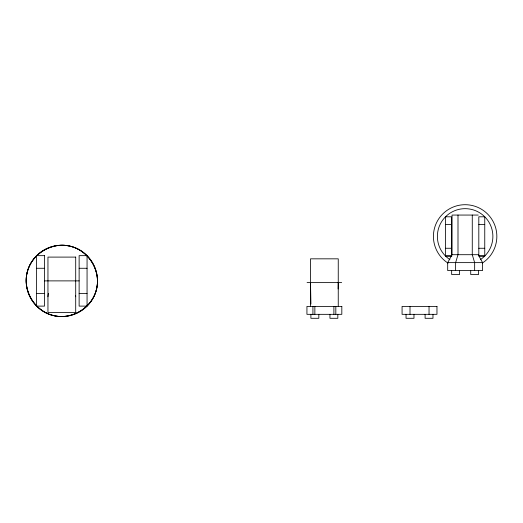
<?xml version="1.0" encoding="UTF-8"?>
<svg xmlns="http://www.w3.org/2000/svg" width="523" height="523" viewBox="0 0 523 523"><rect width="100%" height="100%" fill="white"/><g stroke="black" fill="none" stroke-linecap="round" stroke-linejoin="round"><path stroke-width="0.78" d="M338.126 288.964L338.25 282.616M47.953 296.744L48.351 293.325M452.055 254.701L478.218 254.701L482.579 262.631L482.579 270.561L447.688 270.561L447.688 262.631L452.055 254.701L452.055 215.058L478.218 215.058M445.511 224.472L451.46 224.472M478.813 224.472L484.756 224.472M445.511 248.262L451.46 248.262M478.813 248.262L484.756 248.262M445.511 255.943L451.46 255.943L451.46 216.797L445.511 216.797L445.511 256.041L451.918 256.041M484.756 255.943L478.813 255.943L478.813 216.797L484.756 216.797L484.756 256.041L479.153 256.041M447.688 262.631L482.579 262.631M36.603 268.273L44.527 268.273M79.13 268.273L87.06 268.273M44.527 280.884L79.13 280.884M307.073 282.616L341.676 282.616M36.603 293.501L44.527 293.501M79.13 293.501L87.06 293.501M75.547 295.371L75.704 296.744M310.499 282.616L310.924 304.026M478.584 270.561L478.584 274.523L470.713 274.523L470.713 270.561M474.649 270.561L474.649 262.631L472.269 254.701L472.269 215.058M459.586 270.561L459.586 274.523L451.656 274.523L451.656 270.561M457.998 215.058L457.998 254.701L455.618 262.631L455.618 270.561M432.972 314.336L432.972 318.298L425.101 318.298L425.101 314.336M429.037 306.406L429.037 314.336M413.974 314.336L413.974 318.298L406.044 318.298L406.044 314.336M410.006 306.406L410.006 314.336M338.25 306.406L338.25 258.833L310.499 258.833L310.499 306.406M337.825 314.336L337.825 318.298L329.954 318.298L329.954 314.336M335.825 306.406L335.825 314.336M333.89 306.406L333.89 314.336M318.827 314.336L318.827 318.298L310.897 318.298L310.897 314.336M314.859 306.406L314.859 314.336M312.924 306.406L312.924 314.336M447.995 263.102A31.713 31.713 0 0 1 441.164 215.653A31.713 31.713 0 0 1 489.103 215.653A31.713 31.713 0 0 1 482.271 263.102M449.891 259.604A27.752 27.752 0 0 1 444.223 218.169A27.752 27.752 0 0 1 486.044 218.169A27.752 27.752 0 0 1 480.375 259.604M27.209 272.254C22.476 290.755 34.642 311.002 53.196 315.506C71.697 320.239 91.943 308.073 96.448 289.513C101.187 271.019 89.021 250.765 70.461 246.268C51.96 241.528 31.713 253.694 27.209 272.254M27.366 271.653C22.306 290.062 34.119 310.518 52.594 315.349C71.01 320.409 91.466 308.596 96.291 290.121C101.351 271.705 89.538 251.249 71.063 246.418C52.653 241.365 32.191 253.171 27.366 271.653M44.527 255.655L36.603 255.655L36.603 306.112L44.527 306.112L44.527 255.655M87.06 255.655L79.13 255.655L79.13 306.112L87.06 306.112L87.06 255.655M75.704 257.1L47.953 257.1L47.953 312.597L75.704 312.597L75.704 257.1M341.82 306.406L306.936 306.406L306.936 314.336L341.82 314.336L341.82 306.406M436.966 306.406L402.076 306.406L402.076 314.336L436.966 314.336L436.966 306.406M37.041 306.55A35.682 35.682 0 0 0 96.448 289.513A35.682 35.682 0 0 0 51.993 246.588A35.682 35.682 0 0 0 37.041 306.55"/></g></svg>
